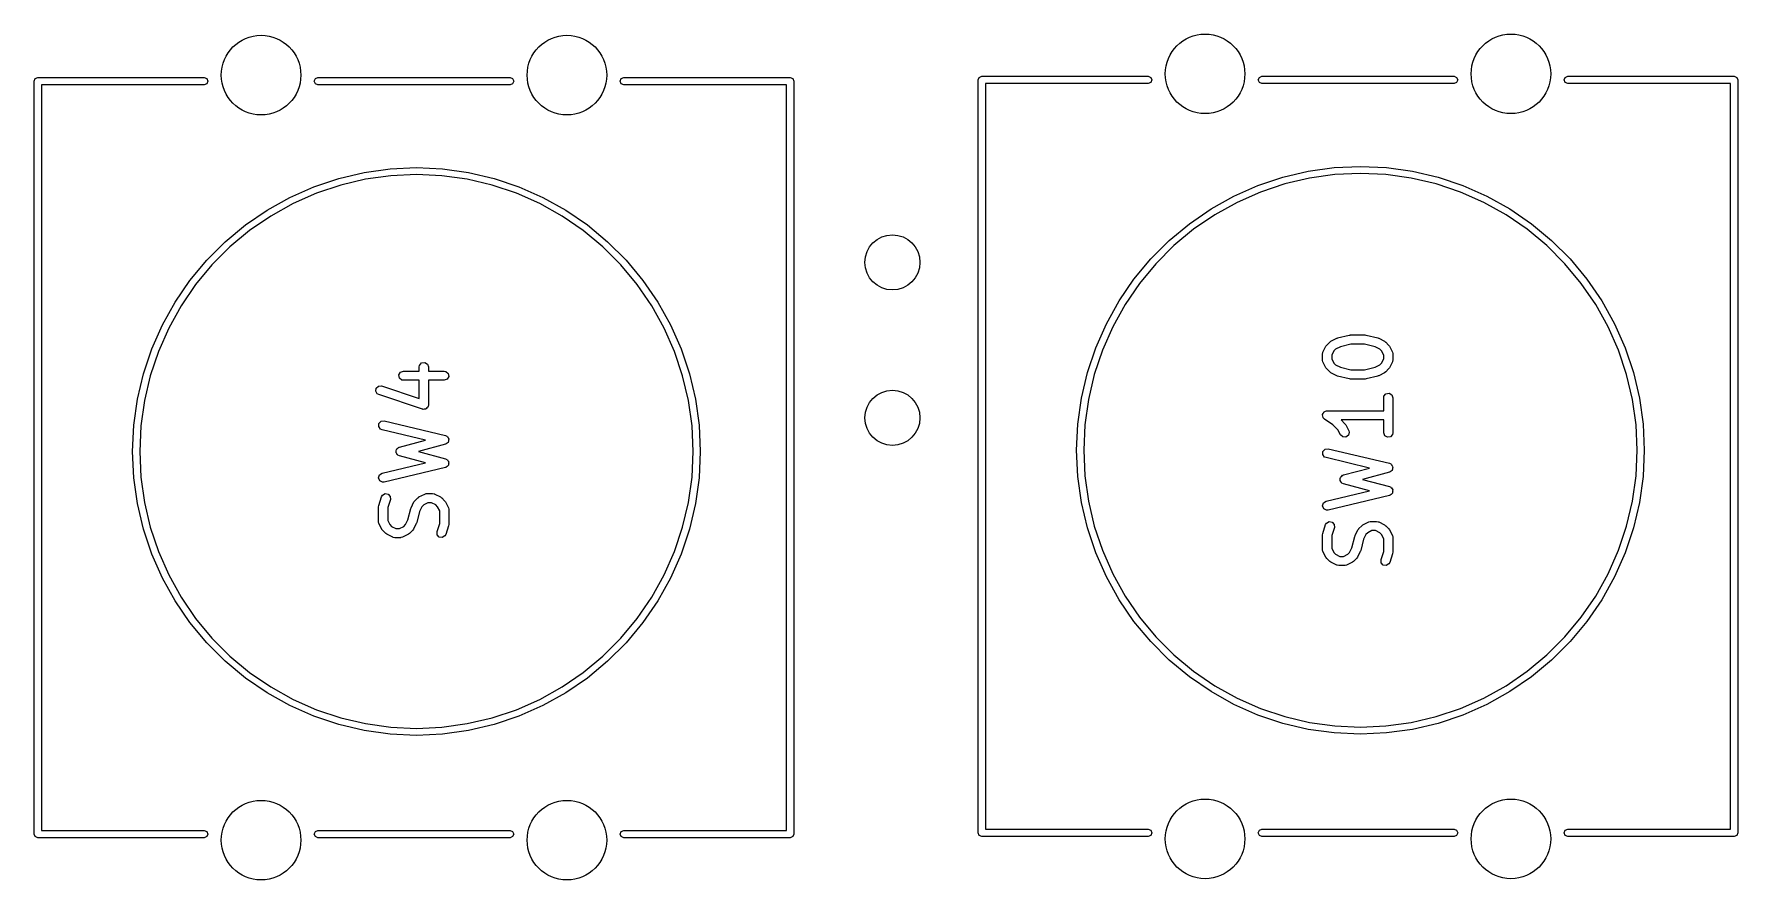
# Model space of a CAD drawing. Extents: x 36 to 247, y -101 to -40.
# Drawn here: x 59.5 to 87.35, y -71.97 to -58.15 of the extents above; entities that cross this region are included whole.
import ezdxf

# ---------------------------------------------------------------- set-up
doc = ezdxf.new("R2010")
doc.units = 0
doc.layers.add('BLACK', color=7, linetype='CONTINUOUS')

msp = doc.modelspace()

# ---------------------------------------------------------------- linework, layer by layer
at = {"layer": 'BLACK', "linetype": 'CONTINUOUS'}
for p, q in [((59.5, -58.92), (59.517574, -58.877574)), ((59.5, -71.22), (59.5, -58.92)), ((59.517574, -58.877574), (59.56, -58.86)), ((59.56, -58.86), (62.28, -58.86)), ((62.28, -58.98), (59.62, -58.98)), ((59.62, -58.98), (59.62, -71.16)), ((62.28, -58.86), (62.322426, -58.877574)), ((62.322426, -58.962426), (62.28, -58.98)), ((62.322426, -58.877574), (62.34, -58.92)), ((62.34, -58.92), (62.322426, -58.962426)), ((64.08, -58.92), (64.097574, -58.877574)), ((64.097574, -58.962426), (64.08, -58.92)), ((64.097574, -58.877574), (64.14, -58.86)), ((64.14, -58.98), (64.097574, -58.962426)), ((64.14, -58.86), (67.28, -58.86)), ((67.28, -58.98), (64.14, -58.98)), ((67.28, -58.86), (67.322426, -58.877574)), ((67.322426, -58.962426), (67.28, -58.98)), ((67.322426, -58.877574), (67.34, -58.92)), ((67.34, -58.92), (67.322426, -58.962426)), ((69.08, -58.92), (69.097574, -58.877574)), ((69.097574, -58.962426), (69.08, -58.92)), ((69.097574, -58.877574), (69.14, -58.86)), ((69.14, -58.98), (69.097574, -58.962426)), ((69.14, -58.86), (71.86, -58.86)), ((71.8, -58.98), (69.14, -58.98)), ((71.8, -71.16), (71.8, -58.98)), ((71.86, -58.86), (71.902426, -58.877574)), ((71.902426, -58.877574), (71.92, -58.92)), ((71.92, -58.92), (71.92, -71.22)), ((74.93, -58.9), (74.947574, -58.857574)), ((74.93, -71.2), (74.93, -58.9)), ((74.947574, -58.857574), (74.99, -58.84)), ((74.99, -58.84), (77.71, -58.84)), ((77.71, -58.96), (75.05, -58.96)), ((75.05, -58.96), (75.05, -71.14)), ((77.71, -58.84), (77.752426, -58.857574)), ((77.752426, -58.942426), (77.71, -58.96)), ((77.752426, -58.857574), (77.77, -58.9)), ((77.77, -58.9), (77.752426, -58.942426)), ((79.51, -58.9), (79.527574, -58.857574)), ((79.527574, -58.942426), (79.51, -58.9)), ((79.527574, -58.857574), (79.57, -58.84)), ((79.57, -58.96), (79.527574, -58.942426)), ((79.57, -58.84), (82.71, -58.84)), ((82.71, -58.96), (79.57, -58.96)), ((82.71, -58.84), (82.752426, -58.857574)), ((82.752426, -58.942426), (82.71, -58.96)), ((82.752426, -58.857574), (82.77, -58.9)), ((82.77, -58.9), (82.752426, -58.942426)), ((84.51, -58.9), (84.527574, -58.857574)), ((84.527574, -58.942426), (84.51, -58.9)), ((84.527574, -58.857574), (84.57, -58.84)), ((84.57, -58.96), (84.527574, -58.942426)), ((84.57, -58.84), (87.29, -58.84)), ((87.23, -58.96), (84.57, -58.96)), ((87.23, -71.14), (87.23, -58.96)), ((87.29, -58.84), (87.332426, -58.857574)), ((87.332426, -58.857574), (87.35, -58.9)), ((87.35, -58.9), (87.35, -71.2)), ((64.480464, -60.508043), (64.897577, -60.409939)), ((64.897577, -60.409939), (65.321962, -60.350739)), ((65.321962, -60.350739), (65.75, -60.33095)), ((65.75, -60.33095), (66.178038, -60.350739)), ((66.178038, -60.350739), (66.602423, -60.409939)), ((66.602423, -60.409939), (67.019536, -60.508043)), ((79.910464, -60.488043), (80.327577, -60.389939)), ((80.327577, -60.389939), (80.751962, -60.330739)), ((80.751962, -60.330739), (81.18, -60.31095)), ((81.18, -60.426123), (80.762589, -60.445421)), ((81.18, -60.31095), (81.608038, -60.330739)), ((81.597411, -60.445421), (81.18, -60.426123)), ((81.608038, -60.330739), (82.032423, -60.389939)), ((82.032423, -60.389939), (82.449536, -60.488043)), ((63.682197, -60.817293), (64.074182, -60.644215)), ((64.074182, -60.644215), (64.480464, -60.508043)), ((64.511982, -60.618819), (64.115787, -60.75161)), ((64.91874, -60.523151), (64.511982, -60.618819)), ((65.332589, -60.465421), (64.91874, -60.523151)), ((65.75, -60.446123), (65.332589, -60.465421)), ((66.167411, -60.465421), (65.75, -60.446123)), ((66.58126, -60.523151), (66.167411, -60.465421)), ((66.988018, -60.618819), (66.58126, -60.523151)), ((67.384213, -60.75161), (66.988018, -60.618819)), ((67.019536, -60.508043), (67.425818, -60.644215)), ((67.425818, -60.644215), (67.817803, -60.817293)), ((79.112197, -60.797293), (79.504182, -60.624215)), ((79.504182, -60.624215), (79.910464, -60.488043)), ((79.941982, -60.598819), (79.545787, -60.73161)), ((80.34874, -60.503151), (79.941982, -60.598819)), ((80.762589, -60.445421), (80.34874, -60.503151)), ((82.01126, -60.503151), (81.597411, -60.445421)), ((82.418018, -60.598819), (82.01126, -60.503151)), ((82.814213, -60.73161), (82.418018, -60.598819)), ((82.449536, -60.488043), (82.855818, -60.624215)), ((82.855818, -60.624215), (83.247803, -60.797293)), ((63.307855, -61.0258), (63.682197, -60.817293)), ((63.733535, -60.920391), (63.368486, -61.123722)), ((64.115787, -60.75161), (63.733535, -60.920391)), ((67.766465, -60.920391), (67.384213, -60.75161)), ((68.131514, -61.123722), (67.766465, -60.920391)), ((67.817803, -60.817293), (68.192145, -61.0258)), ((78.737855, -61.0058), (79.112197, -60.797293)), ((79.163535, -60.900391), (78.798486, -61.103722)), ((79.545787, -60.73161), (79.163535, -60.900391)), ((83.196465, -60.900391), (82.814213, -60.73161)), ((83.561514, -61.103722), (83.196465, -60.900391)), ((83.247803, -60.797293), (83.622145, -61.0058)), ((62.624692, -61.541701), (62.954348, -61.267958)), ((62.954348, -61.267958), (63.307855, -61.0258)), ((63.368486, -61.123722), (63.023755, -61.359868)), ((68.476245, -61.359868), (68.131514, -61.123722)), ((68.192145, -61.0258), (68.545652, -61.267958)), ((68.545652, -61.267958), (68.875308, -61.541701)), ((78.054692, -61.521701), (78.384348, -61.247958)), ((78.384348, -61.247958), (78.737855, -61.0058)), ((78.798486, -61.103722), (78.453755, -61.339868)), ((83.906245, -61.339868), (83.561514, -61.103722)), ((83.622145, -61.0058), (83.975652, -61.247958)), ((83.975652, -61.247958), (84.305308, -61.521701)), ((62.321701, -61.844692), (62.624692, -61.541701)), ((63.023755, -61.359868), (62.702284, -61.626815)), ((68.797716, -61.626815), (68.476245, -61.359868)), ((68.875308, -61.541701), (69.178299, -61.844692)), ((77.751701, -61.824692), (78.054692, -61.521701)), ((78.453755, -61.339868), (78.132284, -61.606815)), ((84.227716, -61.606815), (83.906245, -61.339868)), ((84.305308, -61.521701), (84.608299, -61.824692)), ((62.702284, -61.626815), (62.406815, -61.922284)), ((69.093185, -61.922284), (68.797716, -61.626815)), ((77.477958, -62.154348), (77.751701, -61.824692)), ((78.132284, -61.606815), (77.836815, -61.902284)), ((84.523185, -61.902284), (84.227716, -61.606815)), ((84.608299, -61.824692), (84.882042, -62.154348)), ((62.047958, -62.174348), (62.321701, -61.844692)), ((62.406815, -61.922284), (62.139868, -62.243755)), ((69.360132, -62.243755), (69.093185, -61.922284)), ((69.178299, -61.844692), (69.452042, -62.174348)), ((77.836815, -61.902284), (77.569868, -62.223755)), ((84.790132, -62.223755), (84.523185, -61.902284)), ((61.8058, -62.527855), (62.047958, -62.174348)), ((62.139868, -62.243755), (61.903722, -62.588486)), ((69.596278, -62.588486), (69.360132, -62.243755)), ((69.452042, -62.174348), (69.6942, -62.527855)), ((77.2358, -62.507855), (77.477958, -62.154348)), ((77.569868, -62.223755), (77.333722, -62.568486)), ((85.026278, -62.568486), (84.790132, -62.223755)), ((84.882042, -62.154348), (85.1242, -62.507855)), ((61.597293, -62.902197), (61.8058, -62.527855)), ((61.903722, -62.588486), (61.700391, -62.953535)), ((69.799609, -62.953535), (69.596278, -62.588486)), ((69.6942, -62.527855), (69.902707, -62.902197)), ((77.027293, -62.882197), (77.2358, -62.507855)), ((77.333722, -62.568486), (77.130391, -62.933535)), ((85.229609, -62.933535), (85.026278, -62.568486)), ((85.1242, -62.507855), (85.332707, -62.882197)), ((61.424215, -63.294182), (61.597293, -62.902197)), ((69.902707, -62.902197), (70.075785, -63.294182)), ((76.854215, -63.274182), (77.027293, -62.882197)), ((77.130391, -62.933535), (76.96161, -63.315787)), ((85.39839, -63.315787), (85.229609, -62.933535)), ((85.332707, -62.882197), (85.505785, -63.274182)), ((61.700391, -62.953535), (61.53161, -63.335787)), ((69.96839, -63.335787), (69.799609, -62.953535)), ((80.629405, -63.2303), (80.677024, -63.182681)), ((80.677024, -63.182681), (80.69539, -63.169821)), ((80.69539, -63.169821), (80.696516, -63.168632)), ((80.696516, -63.168632), (80.791754, -63.121013)), ((80.791754, -63.121013), (80.80416, -63.117322)), ((80.80416, -63.117322), (80.807105, -63.115334)), ((80.807105, -63.115334), (80.997581, -63.067715)), ((81.025005, -63.215476), (80.851471, -63.258859)), ((80.997581, -63.067715), (81.012513, -63.066661)), ((81.012513, -63.066661), (81.015771, -63.065476)), ((81.015771, -63.065476), (81.253866, -63.065476)), ((81.244632, -63.215476), (81.025005, -63.215476)), ((81.418166, -63.258859), (81.244632, -63.215476)), ((81.253866, -63.065476), (81.268607, -63.068075)), ((81.268607, -63.068075), (81.272056, -63.067715)), ((81.272056, -63.067715), (81.462532, -63.115334)), ((81.462532, -63.115334), (81.474354, -63.120606)), ((81.474354, -63.120606), (81.477883, -63.121013)), ((81.477883, -63.121013), (81.573121, -63.168632)), ((81.573121, -63.168632), (81.591129, -63.181988)), ((81.591129, -63.181988), (81.592612, -63.18268)), ((81.592612, -63.18268), (81.640232, -63.230299)), ((61.288043, -63.700464), (61.424215, -63.294182)), ((61.53161, -63.335787), (61.398819, -63.731982)), ((70.101181, -63.731982), (69.96839, -63.335787)), ((70.075785, -63.294182), (70.211957, -63.700464)), ((76.718043, -63.680464), (76.854215, -63.274182)), ((76.96161, -63.315787), (76.828819, -63.711982)), ((80.559819, -63.378571), (80.564342, -63.352919)), ((80.559819, -63.473809), (80.559819, -63.378571)), ((80.561352, -63.478022), (80.559819, -63.473809)), ((80.560311, -63.482383), (80.561352, -63.478022)), ((80.567737, -63.50735), (80.560311, -63.482383)), ((80.564342, -63.352919), (80.567224, -63.349483)), ((80.567224, -63.349483), (80.567737, -63.34503)), ((80.567737, -63.34503), (80.615356, -63.249792)), ((80.615356, -63.249792), (80.628714, -63.231781)), ((80.628714, -63.231781), (80.629405, -63.2303)), ((80.744077, -63.32776), (80.709819, -63.396276)), ((80.709819, -63.396276), (80.709819, -63.456104)), ((80.709819, -63.456104), (80.744077, -63.52462)), ((80.774484, -63.297353), (80.744077, -63.32776)), ((80.851471, -63.258859), (80.774484, -63.297353)), ((81.495153, -63.297353), (81.418166, -63.258859)), ((81.525561, -63.32776), (81.495153, -63.297353)), ((81.559819, -63.396276), (81.525561, -63.32776)), ((81.525561, -63.524619), (81.559819, -63.456104)), ((81.559819, -63.456104), (81.559819, -63.396276)), ((81.640232, -63.230299), (81.653094, -63.248667)), ((81.653094, -63.248667), (81.654282, -63.249792)), ((81.654282, -63.249792), (81.701901, -63.34503)), ((81.701901, -63.34503), (81.709327, -63.369996)), ((81.709819, -63.473809), (81.705296, -63.499461)), ((81.709327, -63.369996), (81.708285, -63.374357)), ((81.708285, -63.374357), (81.709819, -63.378571)), ((81.709819, -63.378571), (81.709819, -63.473809)), ((85.531181, -63.711982), (85.39839, -63.315787)), ((85.505785, -63.274182), (85.641957, -63.680464)), ((61.189939, -64.117577), (61.288043, -63.700464)), ((61.398819, -63.731982), (61.303151, -64.13874)), ((65.464291, -63.71888), (65.489943, -63.674451)), ((65.4732, -63.769404), (65.464291, -63.71888)), ((65.5125, -63.802381), (65.4732, -63.769404)), ((65.489943, -63.674451), (65.538152, -63.656904)), ((65.538152, -63.656904), (65.796485, -63.656904)), ((65.796485, -63.589047), (65.801008, -63.563395)), ((65.796485, -63.656904), (65.796485, -63.589047)), ((65.801008, -63.563395), (65.833985, -63.524095)), ((65.833985, -63.524095), (65.884509, -63.515186)), ((65.884509, -63.515186), (65.928938, -63.540838)), ((65.928938, -63.540838), (65.946485, -63.589047)), ((65.946485, -63.589047), (65.946485, -63.656904)), ((65.946485, -63.656904), (66.204819, -63.656904)), ((66.204819, -63.656904), (66.230471, -63.661427)), ((66.230471, -63.661427), (66.269771, -63.694404)), ((66.27868, -63.744928), (66.253028, -63.789357)), ((66.269771, -63.694404), (66.27868, -63.744928)), ((70.196849, -64.13874), (70.101181, -63.731982)), ((70.211957, -63.700464), (70.310061, -64.117577)), ((76.619939, -64.097577), (76.718043, -63.680464)), ((76.828819, -63.711982), (76.733151, -64.11874)), ((80.615356, -63.602588), (80.567737, -63.50735)), ((80.616545, -63.603713), (80.615356, -63.602588)), ((80.629405, -63.62208), (80.616545, -63.603713)), ((80.677024, -63.669699), (80.629405, -63.62208)), ((80.678505, -63.67039), (80.677024, -63.669699)), ((80.696516, -63.683748), (80.678505, -63.67039)), ((80.791754, -63.731367), (80.696516, -63.683748)), ((80.744077, -63.52462), (80.774484, -63.555027)), ((80.774484, -63.555027), (80.851471, -63.59352)), ((80.795282, -63.731773), (80.791754, -63.731367)), ((80.807105, -63.737046), (80.795282, -63.731773)), ((80.997581, -63.784665), (80.807105, -63.737046)), ((80.851471, -63.59352), (81.025005, -63.636904)), ((81.025005, -63.636904), (81.244632, -63.636904)), ((81.244632, -63.636904), (81.418166, -63.59352)), ((81.462532, -63.737046), (81.272056, -63.784665)), ((81.418166, -63.59352), (81.495153, -63.555026)), ((81.465476, -63.735057), (81.462532, -63.737046)), ((81.477883, -63.731367), (81.465476, -63.735057)), ((81.573121, -63.683748), (81.477883, -63.731367)), ((81.495153, -63.555026), (81.525561, -63.524619)), ((81.574246, -63.682559), (81.573121, -63.683748)), ((81.592612, -63.6697), (81.574246, -63.682559)), ((81.640232, -63.622081), (81.592612, -63.6697)), ((81.640922, -63.620599), (81.640232, -63.622081)), ((81.654282, -63.602588), (81.640922, -63.620599)), ((81.701901, -63.50735), (81.654282, -63.602588)), ((81.702413, -63.502896), (81.701901, -63.50735)), ((81.705296, -63.499461), (81.702413, -63.502896)), ((85.626849, -64.11874), (85.531181, -63.711982)), ((85.641957, -63.680464), (85.740061, -64.097577)), ((65.083723, -63.985035), (65.091248, -63.934286)), ((65.110578, -64.028747), (65.083723, -63.985035)), ((65.091248, -63.934286), (65.129633, -63.900249)), ((65.133483, -64.04115), (65.110578, -64.028747)), ((65.129633, -63.900249), (65.180917, -63.898848)), ((65.847767, -64.279245), (65.133483, -64.04115)), ((65.180917, -63.898848), (65.796485, -64.104037)), ((65.538152, -63.806904), (65.5125, -63.802381)), ((65.796485, -63.806904), (65.538152, -63.806904)), ((65.796485, -64.104037), (65.796485, -63.806904)), ((66.204819, -63.806904), (65.946485, -63.806904)), ((65.946485, -63.806904), (65.946485, -64.208094)), ((66.253028, -63.789357), (66.204819, -63.806904)), ((81.001029, -63.784304), (80.997581, -63.784665)), ((81.015771, -63.786904), (81.001029, -63.784304)), ((81.253866, -63.786904), (81.015771, -63.786904)), ((81.257123, -63.785718), (81.253866, -63.786904)), ((81.272056, -63.784665), (81.257123, -63.785718)), ((81.564342, -64.067205), (81.597319, -64.027905)), ((81.597319, -64.027905), (81.647843, -64.018996)), ((81.647843, -64.018996), (81.692272, -64.044648)), ((81.692272, -64.044648), (81.709819, -64.092857)), ((61.130739, -64.541962), (61.189939, -64.117577)), ((61.303151, -64.13874), (61.245421, -64.552589)), ((65.853496, -64.279088), (65.847767, -64.279245)), ((65.858461, -64.281955), (65.853496, -64.279088)), ((65.878607, -64.278402), (65.858461, -64.281955)), ((65.899051, -64.277844), (65.878607, -64.278402)), ((65.903339, -64.274041), (65.899051, -64.277844)), ((65.908985, -64.273046), (65.903339, -64.274041)), ((65.922134, -64.257375), (65.908985, -64.273046)), ((65.937437, -64.243806), (65.922134, -64.257375)), ((65.938277, -64.238136), (65.937437, -64.243806)), ((65.941962, -64.233746), (65.938277, -64.238136)), ((65.946485, -64.208094), (65.941962, -64.233746)), ((70.254579, -64.552589), (70.196849, -64.13874)), ((70.310061, -64.117577), (70.369261, -64.541962)), ((76.560739, -64.521962), (76.619939, -64.097577)), ((76.733151, -64.11874), (76.675421, -64.532589)), ((80.57184, -64.346698), (80.580587, -64.326764)), ((80.580587, -64.326764), (80.584454, -64.324852)), ((80.584454, -64.324852), (80.58661, -64.321118)), ((80.58661, -64.321118), (80.607063, -64.313673)), ((80.607063, -64.313673), (80.626576, -64.304026)), ((80.626576, -64.304026), (80.630765, -64.305046)), ((80.630765, -64.305046), (80.634819, -64.303571)), ((80.634819, -64.303571), (81.559819, -64.303571)), ((81.559819, -64.092857), (81.564342, -64.067205)), ((81.559819, -64.303571), (81.559819, -64.092857)), ((81.709819, -64.092857), (81.709819, -64.664285)), ((85.684579, -64.532589), (85.626849, -64.11874)), ((85.740061, -64.097577), (85.799261, -64.521962)), ((61.11095, -64.97), (61.130739, -64.541962)), ((61.245421, -64.552589), (61.226123, -64.97)), ((65.132948, -64.562864), (65.135983, -64.51165)), ((65.163541, -64.604047), (65.132948, -64.562864)), ((65.135983, -64.51165), (65.171228, -64.474371)), ((65.187447, -64.614388), (65.163541, -64.604047)), ((65.171228, -64.474371), (65.222191, -64.468468)), ((65.222191, -64.468468), (66.222191, -64.706563)), ((70.273877, -64.97), (70.254579, -64.552589)), ((70.369261, -64.541962), (70.38905, -64.97)), ((76.54095, -64.95), (76.560739, -64.521962)), ((76.675421, -64.532589), (76.656123, -64.95)), ((80.559974, -64.373744), (80.561706, -64.369794)), ((80.566087, -64.394635), (80.559974, -64.373744)), ((80.560958, -64.365547), (80.57184, -64.346698)), ((80.561706, -64.369794), (80.560958, -64.365547)), ((80.569867, -64.416071), (80.566087, -64.394635)), ((80.57317, -64.418843), (80.569867, -64.416071)), ((80.574382, -64.422982), (80.57317, -64.418843)), ((80.593216, -64.440975), (80.574382, -64.422982)), ((80.729894, -64.532093), (80.593216, -64.440975)), ((80.811275, -64.613474), (80.729894, -64.532093)), ((81.559819, -64.453571), (80.863504, -64.453571)), ((80.863504, -64.453571), (80.925947, -64.516014)), ((80.925947, -64.516014), (80.938809, -64.534382)), ((80.938809, -64.534382), (80.939996, -64.535506)), ((80.939996, -64.535506), (80.987615, -64.630744)), ((81.559819, -64.664285), (81.559819, -64.453571)), ((85.703877, -64.95), (85.684579, -64.532589)), ((85.799261, -64.521962), (85.81905, -64.95)), ((65.898303, -64.783639), (65.187447, -64.614388)), ((65.471208, -64.897531), (65.898303, -64.783639)), ((66.224144, -64.851991), (65.781613, -64.969999)), ((66.222191, -64.706563), (66.246097, -64.716904)), ((66.230595, -64.847485), (66.224144, -64.851991)), ((66.23841, -64.84658), (66.230595, -64.847485)), ((66.251083, -64.833174), (66.23841, -64.84658)), ((66.246097, -64.716904), (66.250788, -64.723218)), ((66.250788, -64.723218), (66.257916, -64.726553)), ((66.266204, -64.822614), (66.251083, -64.833174)), ((66.257916, -64.726553), (66.265691, -64.743281)), ((66.265691, -64.743281), (66.276691, -64.758087)), ((66.268248, -64.815019), (66.266204, -64.822614)), ((66.273655, -64.809301), (66.268248, -64.815019)), ((66.274746, -64.790886), (66.273655, -64.809301)), ((66.279542, -64.773076), (66.274746, -64.790886)), ((66.276691, -64.758087), (66.276225, -64.765941)), ((66.276225, -64.765941), (66.279542, -64.773076)), ((80.853451, -64.697826), (80.811275, -64.613474)), ((80.890705, -64.733098), (80.853451, -64.697826)), ((80.941915, -64.736173), (80.890705, -64.733098)), ((80.983121, -64.705609), (80.941915, -64.736173)), ((80.995041, -64.65571), (80.983121, -64.705609)), ((80.987615, -64.630744), (80.995041, -64.65571)), ((81.577366, -64.712494), (81.559819, -64.664285)), ((81.621795, -64.738146), (81.577366, -64.712494)), ((81.672319, -64.729237), (81.621795, -64.738146)), ((81.705296, -64.689937), (81.672319, -64.729237)), ((81.709819, -64.664285), (81.705296, -64.689937)), ((61.130739, -65.398038), (61.11095, -64.97)), ((61.226123, -64.97), (61.245421, -65.387411)), ((65.187447, -65.32561), (65.898303, -65.156358)), ((65.41581, -64.976446), (65.420854, -64.95771)), ((65.418701, -64.982665), (65.41581, -64.976446)), ((65.418112, -64.989497), (65.418701, -64.982665)), ((65.429257, -65.005374), (65.418112, -64.989497)), ((65.420854, -64.95771), (65.422522, -64.938384)), ((65.422522, -64.938384), (65.427365, -64.933529)), ((65.427365, -64.933529), (65.429148, -64.926908)), ((65.429148, -64.926908), (65.445052, -64.915799)), ((65.437436, -65.022968), (65.429257, -65.005374)), ((65.443647, -65.025873), (65.437436, -65.022968)), ((65.447588, -65.031487), (65.443647, -65.025873)), ((65.445052, -64.915799), (65.458755, -64.902064)), ((65.471208, -65.042467), (65.447588, -65.031487)), ((65.458755, -64.902064), (65.465585, -64.901458)), ((65.465585, -64.901458), (65.471208, -64.897531)), ((65.898303, -65.156358), (65.471208, -65.042467)), ((65.781613, -64.969999), (66.224144, -65.088007)), ((66.224144, -65.088007), (66.247764, -65.098987)), ((66.247764, -65.098987), (66.252285, -65.105427)), ((66.252285, -65.105427), (66.259319, -65.108951)), ((66.259319, -65.108951), (66.266641, -65.125877)), ((66.266641, -65.125877), (66.277241, -65.140977)), ((66.279688, -65.156037), (66.274417, -65.173708)), ((66.277241, -65.140977), (66.276564, -65.148816)), ((66.276564, -65.148816), (66.279688, -65.156037)), ((70.254579, -65.387411), (70.273877, -64.97)), ((70.38905, -64.97), (70.369261, -65.398038)), ((76.560739, -65.378038), (76.54095, -64.95)), ((76.656123, -64.95), (76.675421, -65.367411)), ((80.562948, -65.019055), (80.565983, -64.967841)), ((80.593541, -65.060238), (80.562948, -65.019055)), ((80.565983, -64.967841), (80.601228, -64.930562)), ((80.617447, -65.070579), (80.593541, -65.060238)), ((80.601228, -64.930562), (80.652191, -64.924659)), ((81.328303, -65.23983), (80.617447, -65.070579)), ((80.652191, -64.924659), (81.652191, -65.162754)), ((81.652191, -65.162754), (81.676097, -65.173095)), ((85.684579, -65.367411), (85.703877, -64.95)), ((85.81905, -64.95), (85.799261, -65.378038)), ((61.189939, -65.822423), (61.130739, -65.398038)), ((61.245421, -65.387411), (61.303151, -65.80126)), ((65.12995, -65.403008), (65.144614, -65.353846)), ((65.150319, -65.450094), (65.12995, -65.403008)), ((65.144614, -65.353846), (65.187447, -65.32561)), ((66.222191, -65.233435), (65.222191, -65.47153)), ((66.228759, -65.229105), (66.222191, -65.233435)), ((66.236597, -65.22841), (66.228759, -65.229105)), ((66.249628, -65.215347), (66.236597, -65.22841)), ((66.265024, -65.205199), (66.249628, -65.215347)), ((66.267271, -65.197663), (66.265024, -65.205199)), ((66.272831, -65.192091), (66.267271, -65.197663)), ((66.274417, -65.173708), (66.272831, -65.192091)), ((70.196849, -65.80126), (70.254579, -65.387411)), ((70.369261, -65.398038), (70.310061, -65.822423)), ((76.619939, -65.802423), (76.560739, -65.378038)), ((76.675421, -65.367411), (76.733151, -65.78126)), ((80.84581, -65.432637), (80.850854, -65.413901)), ((80.848701, -65.438856), (80.84581, -65.432637)), ((80.848112, -65.445688), (80.848701, -65.438856)), ((80.859257, -65.461565), (80.848112, -65.445688)), ((80.850854, -65.413901), (80.852522, -65.394575)), ((80.852522, -65.394575), (80.857365, -65.38972)), ((80.857365, -65.38972), (80.859148, -65.383099)), ((80.859148, -65.383099), (80.875052, -65.37199)), ((80.875052, -65.37199), (80.888755, -65.358255)), ((80.888755, -65.358255), (80.895585, -65.357649)), ((80.895585, -65.357649), (80.901208, -65.353722)), ((80.901208, -65.353722), (81.328303, -65.23983)), ((81.654144, -65.308182), (81.211613, -65.42619)), ((81.211613, -65.42619), (81.654144, -65.544198)), ((81.660595, -65.303676), (81.654144, -65.308182)), ((81.66841, -65.302771), (81.660595, -65.303676)), ((81.681083, -65.289365), (81.66841, -65.302771)), ((81.676097, -65.173095), (81.680788, -65.179409)), ((81.680788, -65.179409), (81.687916, -65.182744)), ((81.696204, -65.278805), (81.681083, -65.289365)), ((81.687916, -65.182744), (81.695691, -65.199472)), ((81.695691, -65.199472), (81.706691, -65.214278)), ((81.698248, -65.27121), (81.696204, -65.278805)), ((81.703655, -65.265492), (81.698248, -65.27121)), ((81.704746, -65.247077), (81.703655, -65.265492)), ((81.709542, -65.229267), (81.704746, -65.247077)), ((81.706691, -65.214278), (81.706225, -65.222132)), ((81.706225, -65.222132), (81.709542, -65.229267)), ((85.626849, -65.78126), (85.684579, -65.367411)), ((85.799261, -65.378038), (85.740061, -65.802423)), ((65.133668, -65.851044), (65.181287, -65.708187)), ((65.196188, -65.473072), (65.150319, -65.450094)), ((65.181287, -65.708187), (65.193689, -65.685282)), ((65.193689, -65.685282), (65.237402, -65.658427)), ((65.222191, -65.47153), (65.196188, -65.473072)), ((65.237402, -65.658427), (65.28815, -65.665952)), ((65.28815, -65.665952), (65.322188, -65.704338)), ((65.322188, -65.704338), (65.323589, -65.755622)), ((65.770833, -65.72649), (65.789199, -65.71363)), ((65.789199, -65.71363), (65.790325, -65.712441)), ((65.790325, -65.712441), (65.885563, -65.664822)), ((65.885563, -65.664822), (65.910529, -65.657396)), ((65.910529, -65.657396), (65.91489, -65.658437)), ((65.91489, -65.658437), (65.919104, -65.656904)), ((65.919104, -65.656904), (66.014342, -65.656904)), ((66.014342, -65.656904), (66.039994, -65.661427)), ((66.039994, -65.661427), (66.043429, -65.664309)), ((66.043429, -65.664309), (66.047883, -65.664822)), ((66.047883, -65.664822), (66.143121, -65.712441)), ((66.143121, -65.712441), (66.161129, -65.725797)), ((66.161129, -65.725797), (66.162612, -65.726489)), ((80.617447, -65.781801), (81.328303, -65.612549)), ((81.652191, -65.689626), (80.652191, -65.927721)), ((80.867436, -65.479159), (80.859257, -65.461565)), ((80.873647, -65.482064), (80.867436, -65.479159)), ((80.877588, -65.487678), (80.873647, -65.482064)), ((80.901208, -65.498658), (80.877588, -65.487678)), ((81.328303, -65.612549), (80.901208, -65.498658)), ((81.658759, -65.685296), (81.652191, -65.689626)), ((81.654144, -65.544198), (81.677764, -65.555178)), ((81.666597, -65.684601), (81.658759, -65.685296)), ((81.679628, -65.671538), (81.666597, -65.684601)), ((81.677764, -65.555178), (81.682285, -65.561618)), ((81.695024, -65.66139), (81.679628, -65.671538)), ((81.682285, -65.561618), (81.689319, -65.565142)), ((81.689319, -65.565142), (81.696641, -65.582068)), ((81.697271, -65.653854), (81.695024, -65.66139)), ((81.696641, -65.582068), (81.707241, -65.597168)), ((81.702831, -65.648282), (81.697271, -65.653854)), ((81.704417, -65.629899), (81.702831, -65.648282)), ((81.709688, -65.612228), (81.704417, -65.629899)), ((81.707241, -65.597168), (81.706564, -65.605007)), ((81.706564, -65.605007), (81.709688, -65.612228)), ((61.288043, -66.239536), (61.189939, -65.822423)), ((61.303151, -65.80126), (61.398819, -66.208018)), ((65.129819, -65.874761), (65.133712, -65.852678)), ((65.129819, -66.112856), (65.129819, -65.874761)), ((65.133712, -65.852678), (65.133668, -65.851044)), ((65.323589, -65.755622), (65.279819, -65.886931)), ((65.279819, -65.886931), (65.279819, -66.095151)), ((65.610244, -66.08668), (65.655867, -65.90419)), ((65.655867, -65.90419), (65.661139, -65.892367)), ((65.661139, -65.892367), (65.661546, -65.888839)), ((65.661546, -65.888839), (65.709165, -65.793601)), ((65.709165, -65.793601), (65.722523, -65.77559)), ((65.722523, -65.77559), (65.723214, -65.774109)), ((65.723214, -65.774109), (65.770833, -65.72649)), ((65.799392, -65.948556), (65.75377, -66.131046)), ((65.837886, -65.871569), (65.799392, -65.948556)), ((65.868293, -65.841162), (65.837886, -65.871569)), ((65.936809, -65.806904), (65.868293, -65.841162)), ((65.996637, -65.806904), (65.936809, -65.806904)), ((66.065153, -65.841162), (65.996637, -65.806904)), ((66.095561, -65.871569), (66.065153, -65.841162)), ((66.129819, -65.940085), (66.095561, -65.871569)), ((66.129819, -66.148305), (66.129819, -65.940085)), ((66.162612, -65.726489), (66.210232, -65.774108)), ((66.210232, -65.774108), (66.223094, -65.792476)), ((66.223094, -65.792476), (66.224282, -65.793601)), ((66.224282, -65.793601), (66.271901, -65.888839)), ((66.271901, -65.888839), (66.279327, -65.913805)), ((66.279327, -65.913805), (66.278285, -65.918166)), ((66.278285, -65.918166), (66.279819, -65.92238)), ((66.279819, -65.92238), (66.279819, -66.160475)), ((70.101181, -66.208018), (70.196849, -65.80126)), ((70.310061, -65.822423), (70.211957, -66.239536)), ((76.718043, -66.219536), (76.619939, -65.802423)), ((76.733151, -65.78126), (76.828819, -66.188018)), ((80.55995, -65.859199), (80.574614, -65.810037)), ((80.580319, -65.906285), (80.55995, -65.859199)), ((80.574614, -65.810037), (80.617447, -65.781801)), ((80.626188, -65.929263), (80.580319, -65.906285)), ((80.652191, -65.927721), (80.626188, -65.929263)), ((85.531181, -66.188018), (85.626849, -65.78126)), ((85.740061, -65.802423), (85.641957, -66.219536)), ((61.424215, -66.645818), (61.288043, -66.239536)), ((61.398819, -66.208018), (61.53161, -66.604213)), ((65.131352, -66.117069), (65.129819, -66.112856)), ((65.130311, -66.12143), (65.131352, -66.117069)), ((65.137737, -66.146397), (65.130311, -66.12143)), ((65.185356, -66.241635), (65.137737, -66.146397)), ((65.186545, -66.24276), (65.185356, -66.241635)), ((65.199405, -66.261127), (65.186545, -66.24276)), ((65.247024, -66.308746), (65.199405, -66.261127)), ((65.279819, -66.095151), (65.314077, -66.163667)), ((65.314077, -66.163667), (65.344484, -66.194074)), ((65.344484, -66.194074), (65.413, -66.228332)), ((65.413, -66.228332), (65.472828, -66.228332)), ((65.472828, -66.228332), (65.541344, -66.194074)), ((65.541344, -66.194074), (65.571751, -66.163667)), ((65.571751, -66.163667), (65.610244, -66.08668)), ((65.686423, -66.261127), (65.638804, -66.308746)), ((65.687114, -66.259645), (65.686423, -66.261127)), ((65.700472, -66.241635), (65.687114, -66.259645)), ((65.748091, -66.146397), (65.700472, -66.241635)), ((65.748497, -66.142868), (65.748091, -66.146397)), ((65.75377, -66.131046), (65.748497, -66.142868)), ((66.086049, -66.279615), (66.129819, -66.148305)), ((66.08745, -66.330899), (66.086049, -66.279615)), ((66.27597, -66.184193), (66.228351, -66.327049)), ((66.279819, -66.160475), (66.275925, -66.182557)), ((66.275925, -66.182557), (66.27597, -66.184193)), ((69.96839, -66.604213), (70.101181, -66.208018)), ((70.211957, -66.239536), (70.075785, -66.645818)), ((76.854215, -66.625818), (76.718043, -66.219536)), ((76.828819, -66.188018), (76.96161, -66.584213)), ((80.563668, -66.307235), (80.611287, -66.164378)), ((80.611287, -66.164378), (80.623689, -66.141473)), ((80.623689, -66.141473), (80.667402, -66.114618)), ((80.667402, -66.114618), (80.71815, -66.122143)), ((80.753589, -66.211813), (80.709819, -66.343122)), ((80.71815, -66.122143), (80.752188, -66.160529)), ((80.752188, -66.160529), (80.753589, -66.211813)), ((81.091546, -66.34503), (81.139165, -66.249792)), ((81.139165, -66.249792), (81.152523, -66.231781)), ((81.152523, -66.231781), (81.153214, -66.2303)), ((81.153214, -66.2303), (81.200833, -66.182681)), ((81.200833, -66.182681), (81.219199, -66.169821)), ((81.219199, -66.169821), (81.220325, -66.168632)), ((81.220325, -66.168632), (81.315563, -66.121013)), ((81.366809, -66.263095), (81.298293, -66.297353)), ((81.315563, -66.121013), (81.340529, -66.113587)), ((81.340529, -66.113587), (81.34489, -66.114628)), ((81.34489, -66.114628), (81.349104, -66.113095)), ((81.349104, -66.113095), (81.444342, -66.113095)), ((81.426637, -66.263095), (81.366809, -66.263095)), ((81.495153, -66.297353), (81.426637, -66.263095)), ((81.444342, -66.113095), (81.469994, -66.117618)), ((81.469994, -66.117618), (81.473429, -66.1205)), ((81.473429, -66.1205), (81.477883, -66.121013)), ((81.477883, -66.121013), (81.573121, -66.168632)), ((81.573121, -66.168632), (81.591129, -66.181988)), ((81.591129, -66.181988), (81.592612, -66.18268)), ((81.592612, -66.18268), (81.640232, -66.230299)), ((81.640232, -66.230299), (81.653094, -66.248667)), ((81.653094, -66.248667), (81.654282, -66.249792)), ((81.654282, -66.249792), (81.701901, -66.34503)), ((85.39839, -66.584213), (85.531181, -66.188018)), ((85.641957, -66.219536), (85.505785, -66.625818)), ((65.248505, -66.309437), (65.247024, -66.308746)), ((65.266516, -66.322795), (65.248505, -66.309437)), ((65.361754, -66.370414), (65.266516, -66.322795)), ((65.366207, -66.370926), (65.361754, -66.370414)), ((65.369643, -66.373809), (65.366207, -66.370926)), ((65.395295, -66.378332), (65.369643, -66.373809)), ((65.490533, -66.378332), (65.395295, -66.378332)), ((65.494746, -66.376798), (65.490533, -66.378332)), ((65.499107, -66.37784), (65.494746, -66.376798)), ((65.524074, -66.370414), (65.499107, -66.37784)), ((65.619312, -66.322795), (65.524074, -66.370414)), ((65.620437, -66.321605), (65.619312, -66.322795)), ((65.638804, -66.308746), (65.620437, -66.321605)), ((66.121487, -66.369284), (66.08745, -66.330899)), ((66.172236, -66.376809), (66.121487, -66.369284)), ((66.215948, -66.349954), (66.172236, -66.376809)), ((66.228351, -66.327049), (66.215948, -66.349954)), ((80.559819, -66.330952), (80.563712, -66.308869)), ((80.559819, -66.569047), (80.559819, -66.330952)), ((80.563712, -66.308869), (80.563668, -66.307235)), ((80.709819, -66.343122), (80.709819, -66.551342)), ((80.709819, -66.551342), (80.744077, -66.619858)), ((81.001751, -66.619858), (81.040244, -66.542871)), ((81.040244, -66.542871), (81.085867, -66.360381)), ((81.085867, -66.360381), (81.091139, -66.348558)), ((81.091139, -66.348558), (81.091546, -66.34503)), ((81.229392, -66.404747), (81.18377, -66.587237)), ((81.267886, -66.32776), (81.229392, -66.404747)), ((81.298293, -66.297353), (81.267886, -66.32776)), ((81.525561, -66.32776), (81.495153, -66.297353)), ((81.559819, -66.396276), (81.525561, -66.32776)), ((81.559819, -66.604496), (81.559819, -66.396276)), ((81.701901, -66.34503), (81.709327, -66.369996)), ((81.709327, -66.369996), (81.708285, -66.374357)), ((81.708285, -66.374357), (81.709819, -66.378571)), ((81.709819, -66.378571), (81.709819, -66.616666)), ((61.597293, -67.037803), (61.424215, -66.645818)), ((61.53161, -66.604213), (61.700391, -66.986465)), ((69.799609, -66.986465), (69.96839, -66.604213)), ((70.075785, -66.645818), (69.902707, -67.037803)), ((77.027293, -67.017803), (76.854215, -66.625818)), ((76.96161, -66.584213), (77.130391, -66.966465)), ((80.561352, -66.57326), (80.559819, -66.569047)), ((80.560311, -66.577621), (80.561352, -66.57326)), ((80.567737, -66.602588), (80.560311, -66.577621)), ((80.615356, -66.697826), (80.567737, -66.602588)), ((80.616545, -66.698951), (80.615356, -66.697826)), ((80.629405, -66.717318), (80.616545, -66.698951)), ((80.677024, -66.764937), (80.629405, -66.717318)), ((80.678505, -66.765628), (80.677024, -66.764937)), ((80.696516, -66.778986), (80.678505, -66.765628)), ((80.791754, -66.826605), (80.696516, -66.778986)), ((80.744077, -66.619858), (80.774484, -66.650265)), ((80.774484, -66.650265), (80.843, -66.684523)), ((80.796207, -66.827117), (80.791754, -66.826605)), ((80.799643, -66.83), (80.796207, -66.827117)), ((80.825295, -66.834523), (80.799643, -66.83)), ((80.920533, -66.834523), (80.825295, -66.834523)), ((80.843, -66.684523), (80.902828, -66.684523)), ((80.902828, -66.684523), (80.971344, -66.650265)), ((80.924746, -66.832989), (80.920533, -66.834523)), ((80.929107, -66.834031), (80.924746, -66.832989)), ((80.954074, -66.826605), (80.929107, -66.834031)), ((81.049312, -66.778986), (80.954074, -66.826605)), ((80.971344, -66.650265), (81.001751, -66.619858)), ((81.050437, -66.777796), (81.049312, -66.778986)), ((81.068804, -66.764937), (81.050437, -66.777796)), ((81.116423, -66.717318), (81.068804, -66.764937)), ((81.117114, -66.715836), (81.116423, -66.717318)), ((81.130472, -66.697826), (81.117114, -66.715836)), ((81.178091, -66.602588), (81.130472, -66.697826)), ((81.178497, -66.599059), (81.178091, -66.602588)), ((81.18377, -66.587237), (81.178497, -66.599059)), ((81.516049, -66.735806), (81.559819, -66.604496)), ((81.51745, -66.78709), (81.516049, -66.735806)), ((81.551487, -66.825475), (81.51745, -66.78709)), ((81.602236, -66.833), (81.551487, -66.825475)), ((81.645948, -66.806145), (81.602236, -66.833)), ((81.658351, -66.78324), (81.645948, -66.806145)), ((81.70597, -66.640384), (81.658351, -66.78324)), ((81.709819, -66.616666), (81.705925, -66.638748)), ((81.705925, -66.638748), (81.70597, -66.640384)), ((85.229609, -66.966465), (85.39839, -66.584213)), ((85.505785, -66.625818), (85.332707, -67.017803)), ((61.8058, -67.412145), (61.597293, -67.037803)), ((61.700391, -66.986465), (61.903722, -67.351514)), ((69.596278, -67.351514), (69.799609, -66.986465)), ((69.902707, -67.037803), (69.6942, -67.412145)), ((77.2358, -67.392145), (77.027293, -67.017803)), ((77.130391, -66.966465), (77.333722, -67.331514)), ((85.026278, -67.331514), (85.229609, -66.966465)), ((85.332707, -67.017803), (85.1242, -67.392145)), ((61.903722, -67.351514), (62.139868, -67.696245)), ((69.360132, -67.696245), (69.596278, -67.351514)), ((77.477958, -67.745652), (77.2358, -67.392145)), ((77.333722, -67.331514), (77.569868, -67.676245)), ((84.790132, -67.676245), (85.026278, -67.331514)), ((85.1242, -67.392145), (84.882042, -67.745652)), ((62.047958, -67.765652), (61.8058, -67.412145)), ((69.6942, -67.412145), (69.452042, -67.765652)), ((62.321701, -68.095308), (62.047958, -67.765652)), ((62.139868, -67.696245), (62.406815, -68.017716)), ((69.093185, -68.017716), (69.360132, -67.696245)), ((69.452042, -67.765652), (69.178299, -68.095308)), ((77.751701, -68.075308), (77.477958, -67.745652)), ((77.569868, -67.676245), (77.836815, -67.997716)), ((84.523185, -67.997716), (84.790132, -67.676245)), ((84.882042, -67.745652), (84.608299, -68.075308)), ((62.624692, -68.398299), (62.321701, -68.095308)), ((62.406815, -68.017716), (62.702284, -68.313185)), ((68.797716, -68.313185), (69.093185, -68.017716)), ((69.178299, -68.095308), (68.875308, -68.398299)), ((78.054692, -68.378299), (77.751701, -68.075308)), ((77.836815, -67.997716), (78.132284, -68.293185)), ((84.227716, -68.293185), (84.523185, -67.997716)), ((84.608299, -68.075308), (84.305308, -68.378299)), ((62.954348, -68.672042), (62.624692, -68.398299)), ((62.702284, -68.313185), (63.023755, -68.580132)), ((68.476245, -68.580132), (68.797716, -68.313185)), ((68.875308, -68.398299), (68.545652, -68.672042)), ((78.384348, -68.652042), (78.054692, -68.378299)), ((78.132284, -68.293185), (78.453755, -68.560132)), ((83.906245, -68.560132), (84.227716, -68.293185)), ((84.305308, -68.378299), (83.975652, -68.652042)), ((63.307855, -68.9142), (62.954348, -68.672042)), ((63.023755, -68.580132), (63.368486, -68.816278)), ((68.131514, -68.816278), (68.476245, -68.580132)), ((68.545652, -68.672042), (68.192145, -68.9142)), ((78.737855, -68.8942), (78.384348, -68.652042)), ((78.453755, -68.560132), (78.798486, -68.796278)), ((83.561514, -68.796278), (83.906245, -68.560132)), ((83.975652, -68.652042), (83.622145, -68.8942)), ((63.682197, -69.122707), (63.307855, -68.9142)), ((63.368486, -68.816278), (63.733535, -69.019609)), ((63.733535, -69.019609), (64.115787, -69.18839)), ((67.384213, -69.18839), (67.766465, -69.019609)), ((67.766465, -69.019609), (68.131514, -68.816278)), ((68.192145, -68.9142), (67.817803, -69.122707)), ((79.112197, -69.102707), (78.737855, -68.8942)), ((78.798486, -68.796278), (79.163535, -68.999609)), ((79.163535, -68.999609), (79.545787, -69.16839)), ((82.814213, -69.16839), (83.196465, -68.999609)), ((83.196465, -68.999609), (83.561514, -68.796278)), ((83.622145, -68.8942), (83.247803, -69.102707)), ((64.074182, -69.295785), (63.682197, -69.122707)), ((64.480464, -69.431957), (64.074182, -69.295785)), ((64.115787, -69.18839), (64.511982, -69.321181)), ((64.511982, -69.321181), (64.91874, -69.416849)), ((66.58126, -69.416849), (66.988018, -69.321181)), ((66.988018, -69.321181), (67.384213, -69.18839)), ((67.425818, -69.295785), (67.019536, -69.431957)), ((67.817803, -69.122707), (67.425818, -69.295785)), ((79.504182, -69.275785), (79.112197, -69.102707)), ((79.910464, -69.411957), (79.504182, -69.275785)), ((79.545787, -69.16839), (79.941982, -69.301181)), ((79.941982, -69.301181), (80.34874, -69.396849)), ((82.01126, -69.396849), (82.418018, -69.301181)), ((82.418018, -69.301181), (82.814213, -69.16839)), ((82.855818, -69.275785), (82.449536, -69.411957)), ((83.247803, -69.102707), (82.855818, -69.275785)), ((64.897577, -69.530061), (64.480464, -69.431957)), ((65.321962, -69.589261), (64.897577, -69.530061)), ((64.91874, -69.416849), (65.332589, -69.474579)), ((65.75, -69.60905), (65.321962, -69.589261)), ((65.332589, -69.474579), (65.75, -69.493877)), ((65.75, -69.493877), (66.167411, -69.474579)), ((66.178038, -69.589261), (65.75, -69.60905)), ((66.167411, -69.474579), (66.58126, -69.416849)), ((66.602423, -69.530061), (66.178038, -69.589261)), ((67.019536, -69.431957), (66.602423, -69.530061)), ((80.327577, -69.510061), (79.910464, -69.411957)), ((80.751962, -69.569261), (80.327577, -69.510061)), ((80.34874, -69.396849), (80.762589, -69.454579)), ((81.18, -69.58905), (80.751962, -69.569261)), ((80.762589, -69.454579), (81.18, -69.473877)), ((81.18, -69.473877), (81.597411, -69.454579)), ((81.608038, -69.569261), (81.18, -69.58905)), ((81.597411, -69.454579), (82.01126, -69.396849)), ((82.032423, -69.510061), (81.608038, -69.569261)), ((82.449536, -69.411957), (82.032423, -69.510061)), ((59.517574, -71.262426), (59.5, -71.22)), ((59.56, -71.28), (59.517574, -71.262426)), ((62.28, -71.28), (59.56, -71.28)), ((59.62, -71.16), (62.28, -71.16)), ((62.28, -71.16), (62.322426, -71.177574)), ((62.322426, -71.262426), (62.28, -71.28)), ((62.322426, -71.177574), (62.34, -71.22)), ((62.34, -71.22), (62.322426, -71.262426)), ((64.08, -71.22), (64.097574, -71.177574)), ((64.097574, -71.262426), (64.08, -71.22)), ((64.097574, -71.177574), (64.14, -71.16)), ((64.14, -71.28), (64.097574, -71.262426)), ((64.14, -71.16), (67.28, -71.16)), ((67.28, -71.28), (64.14, -71.28)), ((67.28, -71.16), (67.322426, -71.177574)), ((67.322426, -71.262426), (67.28, -71.28)), ((67.322426, -71.177574), (67.34, -71.22)), ((67.34, -71.22), (67.322426, -71.262426)), ((69.08, -71.22), (69.097574, -71.177574)), ((69.097574, -71.262426), (69.08, -71.22)), ((69.097574, -71.177574), (69.14, -71.16)), ((69.14, -71.28), (69.097574, -71.262426)), ((69.14, -71.16), (71.8, -71.16)), ((71.86, -71.28), (69.14, -71.28)), ((71.902426, -71.262426), (71.86, -71.28)), ((71.92, -71.22), (71.902426, -71.262426)), ((74.947574, -71.242426), (74.93, -71.2)), ((74.99, -71.26), (74.947574, -71.242426)), ((77.71, -71.26), (74.99, -71.26)), ((75.05, -71.14), (77.71, -71.14)), ((77.71, -71.14), (77.752426, -71.157574)), ((77.752426, -71.242426), (77.71, -71.26)), ((77.752426, -71.157574), (77.77, -71.2)), ((77.77, -71.2), (77.752426, -71.242426)), ((79.51, -71.2), (79.527574, -71.157574)), ((79.527574, -71.242426), (79.51, -71.2)), ((79.527574, -71.157574), (79.57, -71.14)), ((79.57, -71.26), (79.527574, -71.242426)), ((79.57, -71.14), (82.71, -71.14)), ((82.71, -71.26), (79.57, -71.26)), ((82.71, -71.14), (82.752426, -71.157574)), ((82.752426, -71.242426), (82.71, -71.26)), ((82.752426, -71.157574), (82.77, -71.2)), ((82.77, -71.2), (82.752426, -71.242426)), ((84.51, -71.2), (84.527574, -71.157574)), ((84.527574, -71.242426), (84.51, -71.2)), ((84.527574, -71.157574), (84.57, -71.14)), ((84.57, -71.26), (84.527574, -71.242426)), ((84.57, -71.14), (87.23, -71.14)), ((87.29, -71.26), (84.57, -71.26)), ((87.332426, -71.242426), (87.29, -71.26)), ((87.35, -71.2), (87.332426, -71.242426))]:
    msp.add_line(p, q, dxfattribs=at)
at = {"layer": 'BLACK'}
for centre, radius in [((63.21, -58.82), 0.65), ((68.21, -58.82), 0.65), ((78.64, -58.8), 0.65), ((83.64, -58.8), 0.65), ((73.53, -61.88), 0.45), ((73.53, -64.42), 0.45), ((63.21, -71.32), 0.65), ((68.21, -71.32), 0.65), ((78.64, -71.3), 0.65), ((83.64, -71.3), 0.65)]:
    msp.add_circle(centre, radius, dxfattribs=at)

doc.saveas('drawing.dxf')
